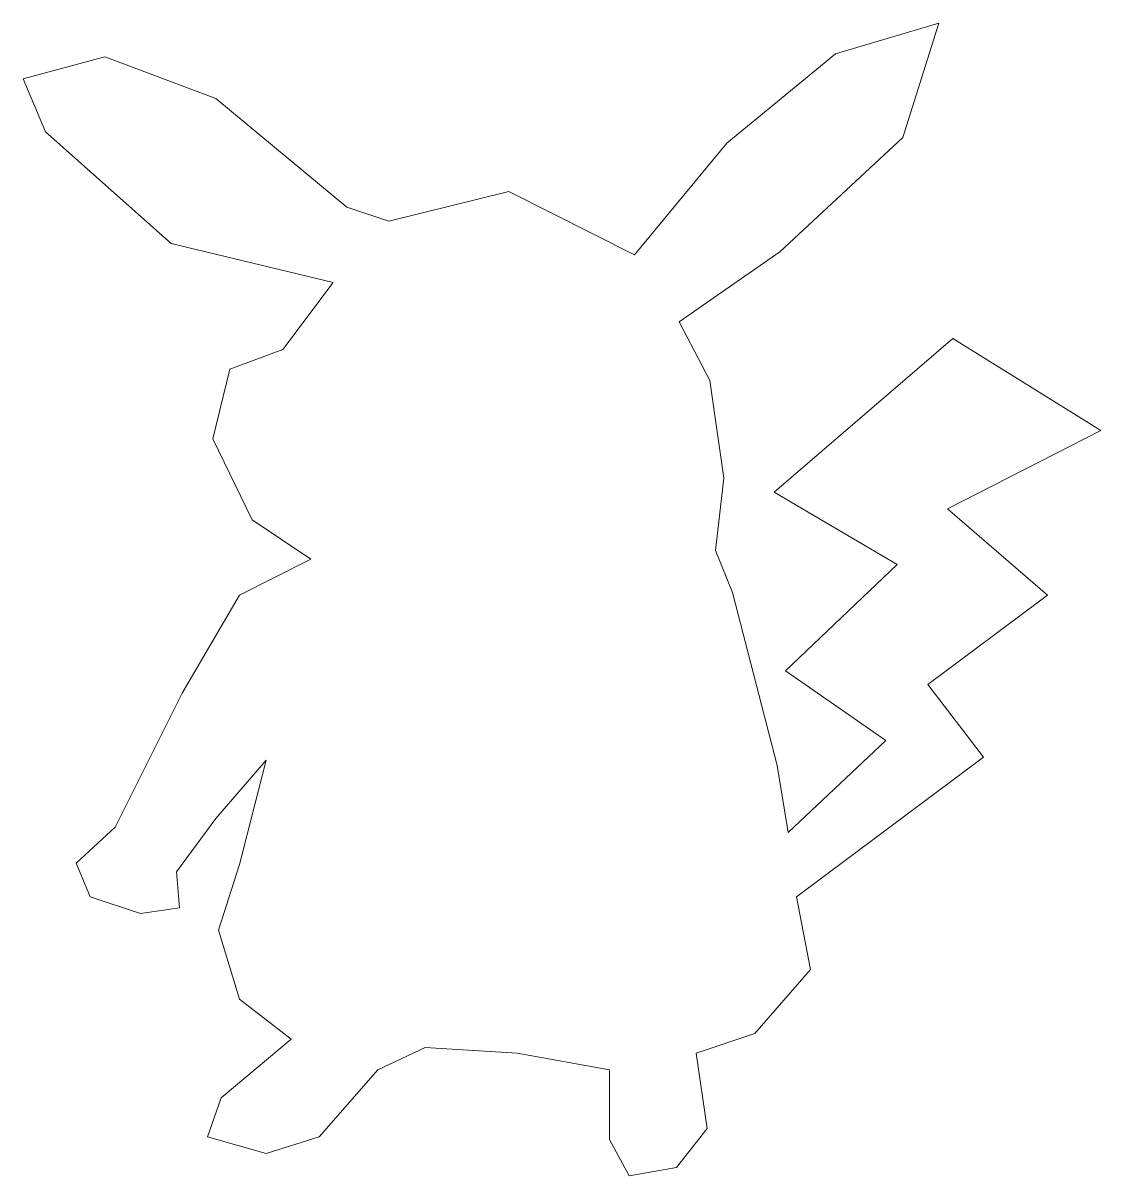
# Model space of a CAD drawing. Extents: x -36.1 to 44, y -43.1 to 42.5.
import ezdxf

# ---------------------------------------------------------------- set-up
doc = ezdxf.new("R2010")
doc.units = 0
doc.layers.get('0').update_dxf_attribs({"lineweight": 0, "true_color": 0xffffff})

msp = doc.modelspace()

# ---------------------------------------------------------------- linework, layer by layer
for p, q in [((24.26112, 40.22784), (31.93344, 42.5088)), ((31.93344, 42.5088), (29.23776, 34.00704)), ((-36.08064, 38.3616), (-30, 40)), ((-30, 40), (-21.7728, 36.91008)), ((16.17408, 33.59232), (24.26112, 40.22784)), ((-34.42176, 34.42176), (-36.08064, 38.3616)), ((-21.7728, 36.91008), (-12.02688, 28.82304)), ((-25.09056, 26.12736), (-34.42176, 34.42176)), ((9.3312, 25.29792), (16.17408, 33.59232)), ((29.23776, 34.00704), (20.11392, 25.50528)), ((-8.91648, 27.78624), (0, 30)), ((0, 30), (9.3312, 25.29792)), ((-12.02688, 28.82304), (-8.91648, 27.78624)), ((-13.06368, 23.22432), (-25.09056, 26.12736)), ((20.11392, 25.50528), (12.64896, 20.32128)), ((-16.79616, 18.24768), (-13.06368, 23.22432)), ((12.64896, 20.32128), (14.92992, 15.96672)), ((19.6992, 7.67232), (32.97024, 19.07712)), ((32.97024, 19.07712), (43.96032, 12.23424)), ((-20.736, 16.79616), (-16.79616, 18.24768)), ((-21.98016, 11.61216), (-20.736, 16.79616)), ((14.92992, 15.96672), (15.96672, 8.70912)), ((43.96032, 12.23424), (32.55552, 6.42816)), ((-19.07712, 5.59872), (-21.98016, 11.61216)), ((15.96672, 8.70912), (15.34464, 3.31776)), ((28.82304, 2.28096), (19.6992, 7.67232)), ((32.55552, 6.42816), (40, 0)), ((-14.72256, 2.69568), (-19.07712, 5.59872)), ((-20, 0), (-14.72256, 2.69568)), ((15.34464, 3.31776), (16.5888, 0.20736)), ((20.52864, -5.59872), (28.82304, 2.28096)), ((-24.26112, -7.2576), (-20, 0)), ((16.5888, 0.20736), (19.90656, -12.64896)), ((40, 0), (31.104, -6.63552)), ((27.9936, -10.78272), (20.52864, -5.59872)), ((31.104, -6.63552), (35.2512, -12.02688)), ((-29.23776, -17.21088), (-24.26112, -7.2576)), ((20.736, -17.6256), (27.9936, -10.78272)), ((-18.04032, -12.23424), (-21.7728, -16.5888)), ((-20, -20), (-18.04032, -12.23424)), ((19.90656, -12.64896), (20.736, -17.6256)), ((35.2512, -12.02688), (21.35808, -22.39488)), ((-21.7728, -16.5888), (-24.67584, -20.52864)), ((-32.1408, -19.90656), (-29.23776, -17.21088)), ((-31.104, -22.39488), (-32.1408, -19.90656)), ((-24.67584, -20.52864), (-24.46848, -23.22432)), ((-21.56544, -24.8832), (-20, -20)), ((-27.37152, -23.63904), (-31.104, -22.39488)), ((21.35808, -22.39488), (22.39488, -27.78624)), ((-24.46848, -23.22432), (-27.37152, -23.63904)), ((-20, -30), (-21.56544, -24.8832)), ((22.39488, -27.78624), (18.24768, -32.55552)), ((-16.17408, -32.97024), (-20, -30)), ((-21.35808, -37.3248), (-16.17408, -32.97024)), ((18.24768, -32.55552), (13.89312, -34.00704)), ((-6.2208, -33.59232), (-9.74592, -35.2512)), ((0.62208, -34.00704), (-6.2208, -33.59232)), ((7.46496, -35.2512), (0.62208, -34.00704)), ((13.89312, -34.00704), (14.72256, -39.60576)), ((-9.74592, -35.2512), (-14.10048, -40.22784)), ((7.46496, -40.4352), (7.46496, -35.2512)), ((-22.39488, -40.22784), (-21.35808, -37.3248)), ((-18.04032, -41.472), (-22.39488, -40.22784)), ((-14.10048, -40.22784), (-18.04032, -41.472)), ((14.72256, -39.60576), (12.4416, -42.5088)), ((8.91648, -43.13088), (7.46496, -40.4352)), ((12.4416, -42.5088), (8.91648, -43.13088))]:
    msp.add_line(p, q)

doc.saveas('drawing.dxf')
